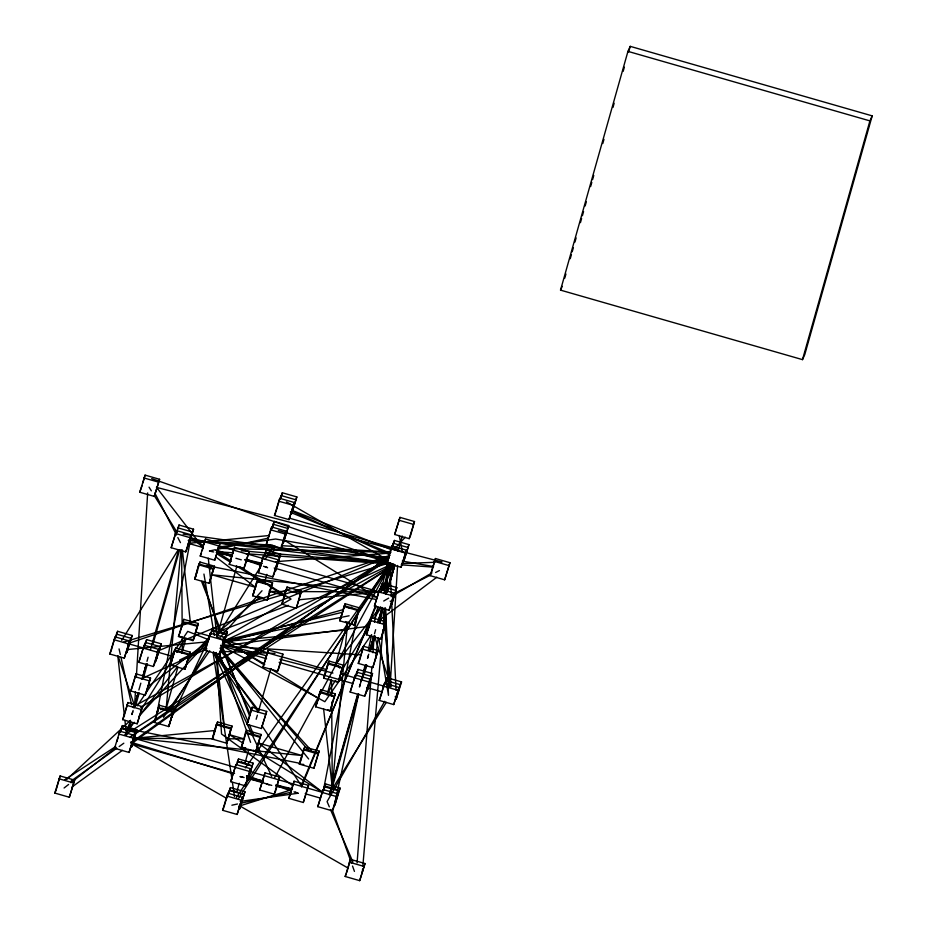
<?xml version="1.0" encoding="UTF-8"?>
<svg xmlns="http://www.w3.org/2000/svg" width="927" height="927" viewBox="0 0 927 927"><rect width="100%" height="100%" fill="white"/><g stroke="black" fill="none" stroke-linecap="round" stroke-linejoin="round"><path stroke-width="1.39" d="M135.458 691.6L134.566 705.992L118.111 656.026M136.339 677.197L147.66 492.921M390.105 686.768L397.59 565.47M357.104 862.84L371.854 667.116M372.932 652.724L374.126 636.895M383.523 630.372L385.134 608.923M386.327 593.187L388.587 563.152M362.341 872.098L362.584 869.202M362.828 866.316L382.874 629.63M383.361 623.848L384.705 607.973M385.933 593.547L388.494 563.234L123.534 642.121M180.939 549.989L166.142 708.761L177.88 667.173M347.602 622.967L332.26 787.452L323.616 708.912M375.423 659.027L378.262 637.567M380.151 623.257L382.237 607.521M384.126 593.21L388.1 563.164M388.668 558.865L389.236 554.578L291.646 511.055M156.86 713.836L190.881 537.764L204.763 541.75M323.535 789.7L357.011 616.455M334.971 802.284L358.714 693.906M361.797 679.839L364.879 665.76M368.262 650.279L371.657 634.798M374.427 622.133L377.822 606.652M380.904 592.573L389.236 554.578M130.116 641.438L132.144 635.47L117.625 631.299L115.62 636.687M144.635 645.609L146.651 639.642L161.171 643.813L155.863 660.916L161.171 643.813M169.073 725.771L173.129 711.438L162.642 708.425L158.25 708.066L154.195 722.388L168.714 726.559L174.033 709.456L159.514 705.285L154.566 721.6M185.261 668.471L189.305 654.138L178.818 651.125L174.427 650.766L170.383 665.088L184.902 669.259L190.209 652.144L175.69 647.973L172.225 659.039M214.485 566.2L209.178 583.315L194.658 579.143L198.702 564.81L199.965 562.029L214.485 566.2L209.537 582.515M267.613 599.19L271.298 585.667L261.171 581.855L256.779 581.496L252.735 595.818L267.254 599.989L272.561 582.874L258.042 578.703L253.094 595.03M285.053 593.025L287.08 587.046L301.599 591.217L296.281 608.332L281.762 604.161L285.817 589.839L300.336 594.01L301.599 591.217M299.572 597.185L300.336 594.01L296.281 608.332M341.46 671.171L343.488 665.204L328.969 661.032L323.65 678.147L338.17 682.318L343.488 665.204M355.98 675.343L358.007 669.375L372.527 673.547L367.208 690.661L372.527 673.547M380.255 589.387L382.283 583.419L396.791 587.591L391.484 604.705L396.791 587.591M392.388 546.42L394.415 540.441L408.934 544.612L403.627 561.727L408.934 544.612M385.018 683.686L387.034 677.718L401.553 681.89L396.246 698.993L395.226 696.629M134.612 706.316L138.216 692.701L134.044 707.707L138.424 692.678L134.67 706.316M142.712 677.672L146.304 664.056L142.132 679.051L146.501 663.767M362.144 678.749L365.736 665.146L359.444 686.988L360.255 684.253M370.244 650.105L373.836 636.49L369.525 651.507M126.582 734.96L130.313 721.333M138.888 689.989L140.823 683.164M146.976 661.333L148.1 657.243M362.202 678.749L365.933 665.122L361.901 679.12M373.766 636.501L369.664 651.484L374.044 636.467M374.508 633.767L375.632 629.688M54.809 793.072L60.116 775.957L74.635 780.128L69.328 797.243L54.809 793.072L56.072 790.279M139.768 492.237L145.076 475.122L159.595 479.294L154.288 496.408L139.768 492.237L142.132 485.539M56.431 788.981L60.116 775.957M142.874 482.932L145.076 475.122M69.328 797.243L74.635 780.128M109.78 653.987L115.087 636.872L129.606 641.044L124.299 658.158L109.78 653.987L110.626 652.121M154.288 496.408L159.595 479.294M111.043 651.194L115.087 636.872M115.782 637.811L117.625 631.299M124.299 658.158L129.606 641.044M132.144 635.47L126.825 652.585L130.869 638.251L116.35 634.08M114.542 748.274L119.85 731.171L134.369 735.331L129.062 752.446L114.542 748.274L115.388 746.42M122.631 719.63L127.949 702.515L142.457 706.687L137.15 723.802L122.631 719.63L123.894 716.838M130.73 690.974L136.037 673.859L150.556 678.031L145.249 695.146L130.73 690.974L131.993 688.193M138.818 662.33L144.125 645.215L158.644 649.387L154.6 663.709L153.337 666.501L138.818 662.33L144.125 645.215M171.182 547.718L176.489 530.615L191.008 534.775L186.964 549.108L185.701 551.889L171.182 547.718L176.489 530.615M116.906 741.588L118.019 737.672M118.749 735.076L119.85 731.171M124.264 715.54L127.949 702.515M132.352 686.884L136.037 673.859M120.012 732.284L122.387 725.586L136.895 729.758L131.588 746.872L136.895 729.758M143.917 647.637L145.388 642.423L159.907 646.594L155.863 660.916M176.292 533.025L179.027 525.03L193.546 529.201L188.227 546.316L193.546 529.201M120.545 732.098L122.387 725.586M144.821 646.154L146.651 639.642M177.914 528.946L179.027 525.03M130.406 720.742L126.478 734.647L124.902 720.36M134.334 706.849L138.25 692.956M150.417 649.873L178.679 549.792M130.974 722.121L129.004 729.074L300.197 763.373M135.678 705.447L139.212 692.933M143.928 676.258L147.451 663.755M152.955 644.288L179.641 549.792M129.062 752.446L134.369 735.331M137.15 723.802L142.457 706.687M145.249 695.146L150.556 678.031M153.337 666.501L158.644 649.387M185.701 551.889L191.008 534.775M188.587 545.516L192.271 531.994L177.764 527.822M200.22 556.061L205.527 538.946L220.047 543.118L214.74 560.232L200.22 556.061L201.483 553.28M202.225 550.673L203.326 546.768M204.056 544.161L205.527 538.946M195.018 578.344L199.062 564.022L209.548 567.034L213.222 568.981L209.178 583.315M155.829 718.309L159.514 705.285M175.69 647.973L170.383 665.088L173.673 665.366M179.734 633.651L183.789 619.329L198.308 623.5L194.253 637.822L192.99 640.615L178.471 636.443L183.789 619.329M196.663 573.743L197.764 569.838M198.494 567.231L199.965 562.029M181.796 653.303L186.107 638.054M214.74 560.232L220.047 543.118M168.714 726.559L174.033 709.456M184.902 669.259L190.209 652.144M192.99 640.615L198.308 623.5M204.983 650.36L210.29 633.245L224.809 637.417L219.502 654.532L204.983 650.36L206.246 647.567M229.259 564.404L234.566 547.289L249.085 551.461L245.041 565.783L243.778 568.575L229.259 564.404L234.566 547.289M206.617 646.27L210.29 633.245M209.722 636.965L211.912 629.665L226.431 633.825L222.387 648.158M210.985 634.184L212.816 627.672L227.335 631.843L222.028 648.958L227.335 631.843M236.756 566.478L216.918 636.722L264.809 664.207M219.502 654.532L224.809 637.417M243.778 568.575L249.085 551.461M258.297 572.747L263.604 555.632L278.123 559.804L274.079 574.126L272.816 576.918L258.297 572.747L263.604 555.632M266.385 544.091L271.692 526.976L286.211 531.148L282.167 545.482L280.904 548.263L266.385 544.091L271.692 526.976M274.473 515.447L279.792 498.332L294.299 502.504L288.992 519.618L274.473 515.447L275.736 512.654M276.107 511.356L279.792 498.332M216.315 724.752L212.271 739.074L226.791 743.245L232.098 726.131L217.578 721.959L216.315 724.752L230.835 728.923L232.098 726.131M263.395 558.054L266.13 550.059L280.649 554.23L275.342 571.345L280.649 554.23M271.484 529.398L274.23 521.403L288.737 525.574L283.43 542.689L288.737 525.574M279.942 499.444L282.318 492.758L296.837 496.93L291.518 514.033L290.499 511.669M213.905 734.984L217.578 721.959M258.042 578.703L252.735 595.818M265.029 553.964L266.13 550.059M272.387 527.915L274.23 521.403M280.846 497.961L282.318 492.758M264.67 582.191L266.872 574.369M272.758 553.535L274.971 545.725M272.816 576.918L278.123 559.804M280.904 548.263L286.211 531.148M288.992 519.618L294.299 502.504M230.835 728.923L226.791 743.245L231.194 728.124L216.675 723.952L212.271 739.074L213.534 736.293M267.254 599.989L272.561 582.874M291.518 514.033L296.837 496.93M222.596 810.291L227.903 793.176L242.422 797.347L237.115 814.462L222.596 810.291L223.859 807.51M230.684 781.646L236.003 764.532L250.522 768.703L246.466 783.025L245.203 785.818L230.684 781.646L236.003 764.532M246.872 724.346L252.179 707.231L266.698 711.403L261.391 728.506L246.872 724.346L248.135 721.554M263.059 667.034L268.366 649.931L282.886 654.091L278.842 668.425L277.567 671.206L263.059 667.034L268.366 649.931M224.23 806.2L227.903 793.176M248.506 720.256L252.179 707.231M227.335 796.907L230.441 787.602L244.948 791.774L239.641 808.889L238.621 806.513M236.165 765.644L238.529 758.958L253.048 763.13L247.741 780.233L253.048 763.13M245.701 747.776L241.31 747.417L245.713 732.295L260.232 736.467L255.829 751.588L241.31 747.417L242.793 742.643M228.969 792.817L230.441 787.602M237.428 762.863L238.529 758.958M242.944 743.327L246.617 730.302L261.136 734.474L255.829 751.588L253.384 750.279M283.766 598.772L284.867 594.867M285.609 592.26L287.08 587.046M237.057 791.079L239.27 783.269M244.89 763.361L248.83 749.41M237.115 814.462L242.422 797.347M245.203 785.818L250.522 768.703M261.391 728.506L266.698 711.403M277.567 671.206L282.886 654.091M239.641 808.889L244.948 791.774M259.722 789.989L265.029 772.875L279.548 777.046L275.504 791.368L274.241 794.149L259.722 789.989L265.029 772.875M274.241 794.149L279.548 777.046M288.76 798.321L294.068 781.206L308.587 785.378L303.28 802.492L288.76 798.321L289.606 796.467M290.024 795.54L294.068 781.206M303.778 764.462L299.386 764.103L304.693 746.988L319.212 751.16L313.894 768.274L299.386 764.103L303.789 748.981L318.309 753.153L313.894 768.274M315.562 706.791L320.869 689.688L335.389 693.859L330.082 710.963L315.562 706.791L316.408 704.937M339.838 620.847L345.145 603.732L359.664 607.903L355.62 622.226L354.357 625.018L339.838 620.847L345.145 603.732M315.922 706.003L319.977 691.669L330.452 694.682L334.126 696.64L330.082 710.963L327.637 709.665M324.021 677.347L328.065 663.025L338.552 666.038L342.225 667.996L338.17 682.318L335.725 681.009M340.197 620.047L344.241 605.725L358.761 609.896L354.357 625.018L351.912 623.709M301.008 760.013L304.693 746.988M316.825 704.01L320.869 689.688M325.284 674.056L328.969 661.032M326.976 695.007L331.391 679.387M335.284 665.609L347.347 622.909M303.28 802.492L308.587 785.378M317.799 806.664L323.106 789.549L337.625 793.721L333.581 808.054L332.318 810.835L317.799 806.664L323.106 789.549M350.163 692.063L355.47 674.949L369.989 679.12L365.945 693.442L364.682 696.235L350.163 692.063L355.47 674.949M358.251 663.408L363.569 646.293L378.089 650.464L372.77 667.579L358.251 663.408L359.097 661.554M366.35 634.763L371.657 617.649L386.177 621.82L380.87 638.935L366.35 634.763L367.613 631.971M374.438 606.107L379.746 588.993L394.265 593.164L390.221 607.498L388.958 610.279L374.438 606.107L379.746 588.993M386.571 563.129L391.889 546.015L406.408 550.186L401.09 567.301L386.571 563.129L387.845 560.348M394.67 534.485L399.977 517.37L414.496 521.542L410.452 535.864L409.189 538.657L394.67 534.485L399.977 517.37M359.525 660.627L363.569 646.293M367.984 630.673L371.657 617.649M388.204 559.039L391.889 546.015M323.268 790.673L324.728 785.969L335.215 788.981L338.888 790.94L334.844 805.262L340.151 788.147L325.632 783.975L324.369 786.768L338.888 790.94L340.151 788.147M355.273 677.37L356.733 672.156L371.252 676.328L367.208 690.661M379.908 590.117L381.009 586.212L395.528 590.383M391.31 549.746L393.152 543.234L407.671 547.405M323.801 790.488L325.632 783.975M356.165 675.887L358.007 669.375M380.812 588.633L382.283 583.419M392.944 545.655L394.415 540.441M329.236 794.81L357.602 694.358M369.769 651.275L374.102 635.91M378.007 622.087L381.982 608.042M385.922 594.103L394.184 564.833M397.996 551.345L402.295 536.096M358.564 694.346L332.26 787.452L331.704 702.006M364.45 673.489L366.802 665.157M371.124 649.873L375.041 635.968M379.363 620.684L382.897 608.17M332.318 810.835L337.625 793.721M364.682 696.235L369.989 679.12M372.77 667.579L378.089 650.464M380.87 638.935L386.177 621.82M388.958 610.279L394.265 593.164M401.09 567.301L406.408 550.186M409.189 538.657L414.496 521.542M379.201 700.406L384.508 683.292L399.027 687.463L393.72 704.578L379.201 700.406L380.464 697.614M380.835 696.316L384.508 683.292M383.94 687.011L385.771 680.499L400.29 684.671L401.553 681.89M385.562 682.921L387.034 677.718M345.168 876.478L350.476 859.364L364.995 863.535L359.688 880.65L345.168 876.478L346.431 873.697M393.72 704.578L399.027 687.463M430.128 575.644L435.447 558.529L449.954 562.701L444.647 579.815L430.128 575.644L431.391 572.863M346.802 872.388L350.476 859.364M431.762 571.553L435.447 558.529M396.246 698.993L400.29 684.671M359.688 880.65L364.995 863.535M444.647 579.815L449.954 562.701M560.522 290.128L627.95 51.367L630.221 46.35L872.191 115.863L804.763 354.612L802.492 359.63L560.522 290.128L562.226 286.362M564.752 278.17L565.933 273.998M570.244 258.737L571.426 254.566M572.202 251.796L573.384 247.625M574.949 242.074L576.119 237.915M580.441 222.642L581.611 218.482M582.399 215.701L583.57 211.541M585.146 205.979L586.316 201.819M590.626 186.547L591.808 182.387M592.585 179.606L593.767 175.446M602.782 143.523L603.964 139.351M612.979 107.428L614.149 103.268M623.164 71.333L624.346 67.173M628.657 51.9L630.221 46.35M802.492 359.63L869.92 120.881L872.191 115.863M329.931 793.234L358.019 694.427M362.77 677.73L366.339 665.204M370.684 649.897L374.647 635.98M378.992 620.673L382.561 608.147L391.136 686.768L374.682 636.803M387.312 591.449L394.821 565.006M362.295 678.657L366.258 664.786M370.626 649.537L374.195 637.058M378.958 620.418L382.527 607.938M387.277 591.299L394.821 564.96L386.849 592.446M378.483 621.38L382.469 607.602M133.106 710.453L131.912 714.555L132.735 711.82M133.894 707.718L138.262 692.701M256.153 719.259L257.347 715.169M258.135 712.434L270.823 668.738M368.726 654.242L367.532 658.332L368.355 655.598M377.845 622.828L382.214 607.799M369.757 651.472L374.114 636.455M386.733 592.226L394.775 564.81M361.078 681.519L365.956 665.111M126.825 652.585L128.308 647.799M131.588 746.872L135.991 731.751L125.516 728.738L121.113 728.379L135.632 732.55M170.383 665.088L171.866 660.314M255.829 751.588L257.312 746.814M354.357 625.018L355.841 620.244M338.17 682.318L339.664 677.544M301.553 787.011L375.632 605.54M381.078 592.202L392.527 564.172M301.53 785.111L376.119 605.957M382.805 589.92L393.372 564.508M194.658 579.143L195.921 576.351M179.317 634.578L178.471 636.443L181.773 636.71M154.195 722.388L155.469 719.607M212.816 627.672L211.553 630.453L226.072 634.624M281.762 604.161L283.036 601.38M246.617 730.302L245.354 733.095L259.873 737.266L261.136 734.474M241.31 747.417L242.573 744.624M323.65 678.147L324.925 675.354M359.664 607.903L358.401 610.684L343.882 606.513M299.386 764.103L300.649 761.31M335.389 693.859L334.126 696.64L319.606 692.469M319.212 751.16L317.949 753.941L303.43 749.769M171.368 718.008L208.934 638.819M274.508 777.985L390.939 563.465M384.705 701.31L327.08 801.588L329.328 806.849M121.715 640.348L178.308 549.641M132.828 722.944L129.004 729.074L134.288 722.284M140.475 710.685L171.831 660.418M177.184 651.843L185.597 638.355M169.734 710.824L207.208 650.766M261.275 565.621L216.918 636.722L208.274 558.181M265.099 559.491L273.511 546.015M327.498 693.164L335.145 680.905M340.499 672.318L369.56 625.737M374.149 618.39L381.032 607.359M329.734 793.037L386.327 702.318M238.297 798.819L389.919 562.874M236.339 797.602L390.406 564.555M137.196 705.853L187.752 631.368L208.911 639.839M163.476 717.313L209.745 650.8M371.113 635.204L324.844 701.716L220.614 645.25M245.412 767.892L390.87 563.071M138.691 716.641L177.393 666.919M335.597 664.508L380.464 606.872M220.267 637.208L262.017 590.742M187.555 660.708L209.224 637.243M139.803 715.238L207.636 641.797L126.953 649.595M393.94 549.479L405.25 537.231M66.744 779.433L130.522 720.314M202.99 581.183L219.444 631.148L259.537 597.428M64.09 787.996L68.61 784.462M70.869 782.701L116.049 747.463M147.903 686.594L207.636 641.797M378.286 621.125L436.872 577.197M72.051 786.953L122.376 750.36M131.727 743.547L389.155 556.304M130.626 743.048L389.155 556.258M71.194 781.009L116.802 748.24M119.143 746.559L123.824 743.199M131.055 736.316L387.648 559.862M64.728 779.781L115.574 746.617M130.104 737.15L394.068 565.064M124.542 735.076L393.952 564.937M140.614 707.301L388.471 558.436M383.72 601.032L388.668 598.135M391.148 596.698L432.005 572.84M222.955 638.228L291.043 599.085L239.966 566.698M176.756 652.26L178.818 651.125M132.885 706.919L393.627 564.288M160.58 709.561L162.642 708.425M392.584 594.381L430.557 575.076M435.62 572.504L439.41 570.568M179.664 660.012L206.559 646.872M141.252 678.819L206.883 648.796M222.631 641.6L391.936 564.149M157.393 651.171L389.016 556.316M219.444 631.148L288.309 605.354M127.173 643.813L390.174 555.25M239.769 805.911L291.414 789.769L276.049 785.354M222.364 643.523L343.43 609.549M348.992 607.996L351.773 607.208M342.492 612.283L224.682 640.395L223.627 637.706M213.639 551.959L209.502 550.986L215.122 549.757M217.926 549.143L268.506 538.077M231.877 805.215L237.497 803.987M240.302 803.373L290.881 792.307M222.561 641.09L349.12 615.771M217.822 547.197L275.667 539.016L388.042 558.61M240.197 801.426L298.042 793.245L295.4 792.191M249.525 715.783L222.156 645.968L369.004 626.2M269.039 535.539L188.355 543.338L203.326 547.637M298.946 599.781L378.181 592.121M214.925 730.522L134.241 738.321L321.588 792.133M222.723 641.808L345.076 630.093M277.312 561.553L389.734 553.129M401.681 563.546L434.856 562.283M437.741 562.179L442.063 562.005L156.42 487.335M269.908 591.438L285.783 591.519M293.002 591.553L378.181 591.971M213.65 738.715L134.241 738.321L302.04 755.54L258.204 742.956M228.088 738.784L243.963 738.865M217.984 548.367L389.722 552.283M220.093 651.322L274.995 653.408M188.957 540.279L204.844 541.206M210.614 541.542L272.723 545.157M281.391 545.667L391.171 552.063M222.156 645.968L360.916 654.856M217.393 551.681L233.187 552.805M246.107 553.732L394.01 564.311M401.194 564.833L432.782 567.092M188.204 540.395L389.375 557.521M241.194 550.765L390.174 563.454M378.193 591.832L211.831 574.752L255.655 587.347M212.156 542.434L390.163 563.315M183.117 534.091L387.324 562.816M402.272 561.09L433.569 566.536M209.502 550.986L212.26 551.495M216.385 552.249L231.541 555.03M241.298 559.827L235.898 558.263M245.423 560.592L261.947 563.616M242.723 777.069L239.966 776.571L244.114 777.533M246.86 777.823L263.384 780.858M247.08 778.124L271.762 785.412M275.898 786.166L292.422 789.201M206.594 565.505L376.374 599.526M216.397 552.596L231.576 556.154M245.377 559.387L261.935 563.268M246.872 778.182L263.43 782.064M275.852 784.972L292.411 788.842M222.515 644.311L265.852 655.598M279.827 659.236L332.944 673.072M627.95 51.367L869.92 120.881M398.714 520.151L413.233 524.323M281.055 495.539L295.574 499.711M278.517 501.113L293.036 505.285M289.282 518.123L398.517 549.502M143.812 477.915L158.332 482.075M390.626 548.807L405.145 552.979M434.172 561.322L448.691 565.493M272.955 524.195L287.474 528.367M278.32 530.464L387.556 561.843M270.429 529.769L284.948 533.94M218.645 545.736L233.905 550.117M246.397 553.709L263.048 558.494M275.539 562.075L379.618 591.982M175.226 533.396L189.745 537.567M204.264 541.739L218.784 545.91M233.303 550.082L247.822 554.253M262.341 558.425L276.86 562.596M378.483 591.785L393.002 595.957M390.116 601.159L392.747 601.913M216.941 551.542L231.912 555.852M246.431 560.024L260.325 564.01M274.23 568.008L377.092 597.556L283.558 539.711M198.702 564.81L213.222 568.981M256.779 581.496L271.298 585.667M268.992 591.171L285.331 595.864M370.394 620.43L384.914 624.601M258.366 596.536L262.329 597.683M345.447 621.553L349.375 622.677M362.306 649.085L376.814 653.257M197.034 626.281L182.515 622.11L186.918 622.481L197.405 625.493L193.349 639.815L190.73 639.062M327.706 663.825L342.225 667.996M195.643 632.052L210.162 636.223M267.254 652.631L224.682 640.395L264.068 664.752M280.997 656.571L326.316 669.584M340.835 673.755L354.438 677.672M368.054 681.577L384.381 686.27M209.027 636.026L223.546 640.198M267.103 652.712L281.623 656.884M354.207 677.741L368.726 681.913M383.245 686.073L397.764 690.244M221.333 645.737L266.594 658.738M279.097 662.33L352.689 683.466M366.582 687.463L381.854 691.843M174.427 650.766L188.946 654.937M129.479 644.022L143.094 647.938M156.709 651.843L173.036 656.536M113.824 639.665L128.343 643.825M142.862 647.996L157.381 652.168M134.774 676.652L149.293 680.824M250.916 710.012L265.435 714.184M158.25 708.066L172.758 712.237M244.508 739.016L229.444 734.694L242.978 743.06M126.675 705.308L141.194 709.468M118.586 733.952L133.106 738.124M321.843 792.342L336.362 796.513M234.577 773.442L131.715 743.894L226.651 798.379M246.895 776.977L262.376 781.426M305.192 793.721L320.452 798.112M226.64 795.969L241.159 800.14M58.853 778.75L73.372 782.909M349.212 862.156L363.732 866.328M130.568 742.11L233.372 773.894M216.176 550.047L232.41 555.621M244.577 559.792L260.811 565.354M263.511 566.281L267.579 567.672L264.925 566.606M246.64 775.632L262.874 781.194M276.397 785.829L291.275 790.928M293.986 791.855L298.042 793.245M151.704 478.599L387.648 561.426M291.692 510.221L390.383 549.305M246.42 559.19L260.962 565.018M216.061 550.314L231.924 556.675M276.883 784.763L291.426 790.604M246.524 775.899L262.399 782.261M266.362 783.848L269.004 784.902M290.464 512.341L390.418 553.292M286.408 501.808L388.262 560.256M239.143 805.551L347.822 867.927M203.198 545.377L190.881 537.764L203.337 547.312M216.733 553.743L230.267 562.121M236.42 565.922L264.728 583.431M269.653 586.467L284.427 595.609M270.22 668.552L318.216 698.24M255.296 750.673L321.75 791.774M216.848 552.052L231.449 561.31M292.341 785.401L221.553 733.999L216.188 652.504M215.782 556.872L255.388 587.266M258.482 743.025L322.978 792.539M220.244 650.777L311.321 750.464M220.522 648.251L309.027 750.974M220.047 648.147L308.668 759.016M156.941 487.845L202.874 547.509M213.755 652.191L258.807 710.708M216.061 653.465L258.146 711.785M213.662 652.249L251.646 710.047M261.924 725.69L300.696 784.694M149.05 487.162L151.333 490.835M154.369 495.736L177.173 532.504M338.552 666.038L339.711 668.089M267.625 583.709L268.784 585.771M209.548 567.034L210.719 569.085M154.902 493.234L176.536 535.041M177.845 537.579L180.464 542.643M213.488 652.353L271.657 776.351M330.452 809.48L352.909 862.04M220.869 645.945L250.244 714.485M218.795 653.384L248.158 721.924M249.293 724.555L253.245 733.778M201.518 581.322L222.051 633.686M332.214 809.561L351.553 863.338M352.515 866.027L354.45 871.403M219.317 653.292L250.591 742.342M119.062 648.912L120.313 654.497M120.95 657.289L131.611 704.775M399.201 535.493L402.411 551.913M378.83 638.297L388.483 695.331L385.342 608.239M203.94 574.056L214.322 635.366M213.083 652.481L231.982 779.526M232.41 782.388L234.531 796.664M216.188 652.608L224.207 725.447M182.387 549.978L190.406 622.805M117.833 656.107L124.438 716.084M389.664 563.152L391.321 596.003M391.565 600.766L396.084 690.244M385.493 608.251L389.456 686.826M331.553 680.291L331.657 696.212M181.657 550.082L182.155 626.837M182.225 636.976L182.318 651.461M269.259 553.21L264.867 552.84L279.386 557.011L269.259 553.21M241.657 762.098L237.266 761.739L251.785 765.911L241.657 762.098M233.569 790.754L229.166 790.395L243.685 794.566L233.569 790.754"/></g></svg>
